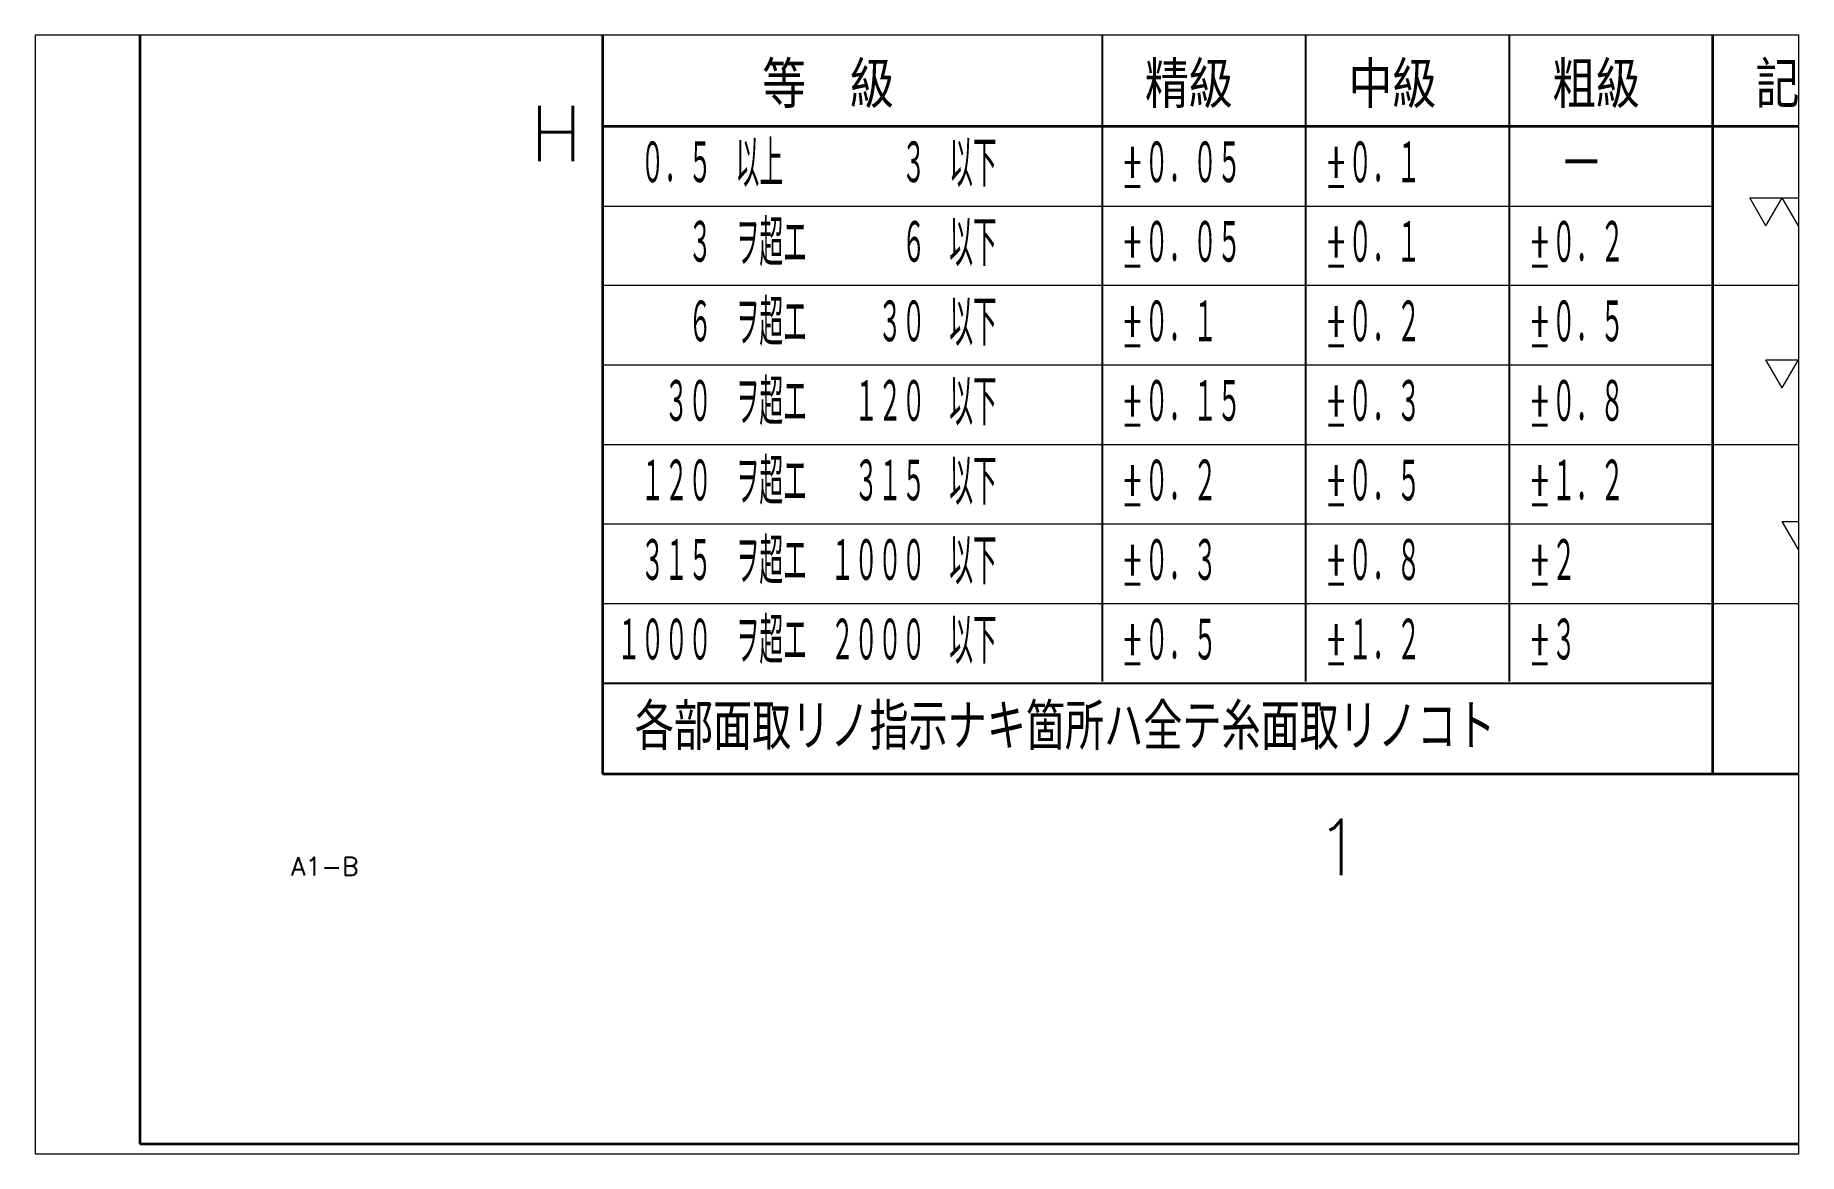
# Paper-space layout 'ﾚｲｱｳﾄ1' of a CAD drawing. Header units: millimetres. Extents: x 40 to 364, y 26 to 231.
# The model-space entities are those that its viewports show. They can reach past a viewport. Long polylines and large blocks are cut down to what shows.
import ezdxf
from ezdxf.enums import TextEntityAlignment as Align

# ---------------------------------------------------------------- set-up
doc = ezdxf.new("R2010")
doc.units = ezdxf.units.MM
doc.header["$LTSCALE"] = 5
doc.layers.get('0').update_dxf_attribs({"lineweight": 0})
doc.layers.add('AUX', color=7, linetype='Continuous', lineweight=35)
doc.styles.get("Standard").update_dxf_attribs({"font": 'romans.shx', "bigfont": 'japanese.shx'})

msp = doc.modelspace()

# ---------------------------------------------------------------- linework, layer by layer
at = {"layer": 'AUX'}
for p, q in [((425, 100), (425, 325)), ((775, 300), (125, 300)), ((775, 275), (125, 275))]:
    msp.add_line(p, q, dxfattribs=at)
at = {"layer": 'AUX', "color": 3, "lineweight": 25}
for p, q in [((260, 300), (260, 125)), ((315, 300), (315, 125)), ((370, 300), (370, 125)), ((125, 124.5), (425, 124.5))]:
    msp.add_line(p, q, dxfattribs=at)
at = {"layer": 'AUX', "color": 2, "lineweight": 13}
for p, q in [((125, 253.5), (425, 253.5)), ((439.375, 248.125), (435, 255.7027)), ((435, 255.7027), (470, 255.7027)), ((439.375, 248.125), (443.75, 255.7027)), ((448.125, 248.125), (443.75, 255.7027)), ((448.125, 248.125), (452.5, 255.7027)), ((535, 232), (125, 232)), ((425, 210.5), (125, 210.5)), ((443.75, 204.375), (439.375, 211.9527)), ((439.375, 211.9527), (465.625, 211.9527)), ((443.75, 204.375), (448.125, 211.9527)), ((452.5, 204.375), (448.125, 211.9527)), ((535, 189), (125, 189)), ((425, 167.5), (125, 167.5)), ((448.125, 160.625), (443.75, 168.2027)), ((443.75, 168.2027), (461.25, 168.2027)), ((448.125, 160.625), (452.5, 168.2027)), ((535, 146), (125, 146)), ((452.5, 116.875), (448.125, 124.4527)), ((448.125, 124.4527), (456.875, 124.4527))]:
    msp.add_line(p, q, dxfattribs=at)
at = {"layer": 'AUX'}
for points in [[(0, 0), (4205, 0), (4205, 2970), (0, 2970)], [(125, 100), (4105, 100), (4105, 2870), (125, 2870)]]:
    msp.add_lwpolyline(points, close=True, dxfattribs=at)

# ---------------------------------------------------------------- texts
at = {"layer": 'AUX', "color": 2, "lineweight": 13}
for s, p in [('等\u3000級', (168.15, 280)), ('精級', (271.575, 280)), ('中級', (326.575, 280)), ('粗級', (381.575, 280)), ('記号', (436.575, 280)), (' －', (375, 258.75))]:
    msp.add_text(s, height=12.5, dxfattribs=at).set_placement(p)
for s, height, p in [('H', 15, (112.5, 273.125)), ('1', 15, (324, 80.1121)), ('A1-B', 5, (50, 75))]:
    msp.add_text(s, height=height, dxfattribs=at).set_placement(p, align=Align.MIDDLE)
for s, width, p in [('\u3000０．５\u3000以上\u3000\u3000\u3000\u3000\u3000３\u3000以下', 0.54, (128.9444, 258.75)), ('%%p０．０５', 0.55, (265, 258.75)), ('%%p０．１', 0.55, (320, 258.75)), ('\u3000\u3000\u3000３\u3000ヲ超エ\u3000\u3000\u3000\u3000６\u3000以下', 0.54, (128.9444, 237.25)), ('%%p０．０５', 0.55, (265, 237.25)), ('%%p０．１', 0.55, (320, 237.25)), ('%%p０．２', 0.55, (375, 237.25)), ('\u3000\u3000\u3000６\u3000ヲ超エ\u3000\u3000\u3000３０\u3000以下', 0.54, (128.9444, 215.75)), ('%%p０．１', 0.55, (265, 215.75)), ('%%p０．２', 0.55, (320, 215.75)), ('%%p０．５', 0.55, (375, 215.75)), ('\u3000\u3000３０\u3000ヲ超エ\u3000\u3000１２０\u3000以下', 0.54, (128.9444, 194.25)), ('%%p０．１５', 0.55, (265, 194.25)), ('%%p０．３', 0.55, (320, 194.25)), ('%%p０．８', 0.55, (375, 194.25)), ('\u3000１２０\u3000ヲ超エ\u3000\u3000３１５\u3000以下', 0.54, (128.9444, 172.75)), ('%%p０．２', 0.55, (265, 172.75)), ('%%p０．５', 0.55, (320, 172.75)), ('%%p１．２', 0.55, (375, 172.75)), ('\u3000３１５\u3000ヲ超エ\u3000１０００\u3000以下', 0.54, (128.9444, 151.25)), ('%%p０．３', 0.55, (265, 151.25)), ('%%p０．８', 0.55, (320, 151.25)), ('%%p２', 0.55, (375, 151.25)), ('１０００\u3000ヲ超エ\u3000２０００\u3000以下', 0.54, (128.9444, 129.75)), ('%%p０．５', 0.55, (265, 129.75)), ('%%p１．２', 0.55, (320, 129.75)), ('%%p３', 0.55, (375, 129.75)), ('各部面取リノ指示ナキ箇所ハ全テ糸面取リノコト', 0.89, (133.7417, 106.5))]:
    msp.add_text(s, height=12.5, dxfattribs=dict(at, width=width)).set_placement(p)

psp = doc.layouts.new('ﾚｲｱｳﾄ1')

# ---------------------------------------------------------------- viewports
at = {"layer": '0'}
psp.add_viewport(center=(202.5, 128.5), size=(324, 205.6), view_center_point=(210, 148.5), view_height=302.335329, dxfattribs=at)

doc.saveas('drawing.dxf')
